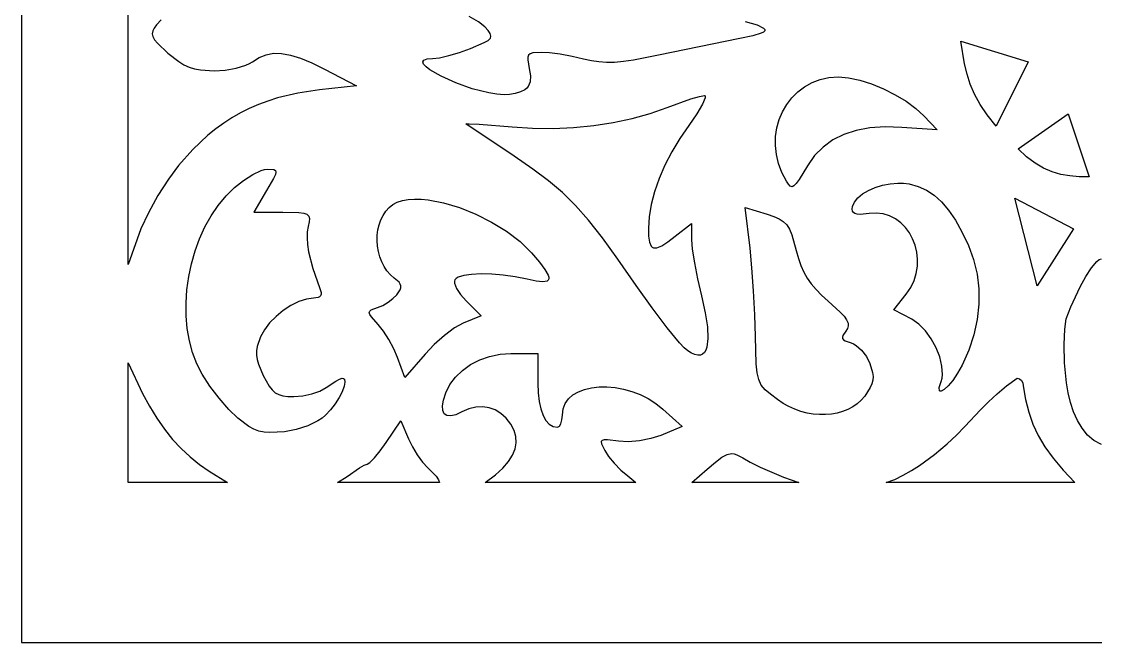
# Model space of a CAD drawing. Extents: x -213 to 423, y -34 to 331.
# Drawn here: x -213.3 to 105, y -34.4 to 148.5 of the extents above; entities that cross this region are included whole.
import ezdxf

# ---------------------------------------------------------------- set-up
doc = ezdxf.new("R2010")
doc.units = 0

msp = doc.modelspace()

# ---------------------------------------------------------------- linework, layer by layer
at = {"layer": 'Layer 1'}
for p, q in [((-213.293751, 331.44174), (-213.293751, -34.441721)), ((-181.87889, 76.939031), (-181.87889, 207.281601)), ((-78.650033, 148.476105), (-81.38925, 150.012524)), ((-174.224911, 146.576519), (-174.660843, 145.737425)), ((-173.518057, 147.512226), (-174.224911, 146.576519)), ((-172.140706, 149.019485), (-173.518057, 147.512226)), ((-76.795209, 146.97424), (-78.650033, 148.476105)), ((-75.823028, 145.861003), (-76.795209, 146.97424)), ((0.021087, 148.529751), (3.485052, 147.504421)), ((3.485052, 147.504421), (5.379973, 146.612184)), ((5.379973, 146.612184), (5.75739, 146.202307)), ((-174.660843, 145.737425), (-174.800803, 144.932585)), ((-174.800803, 144.932585), (-174.619741, 144.099639)), ((-174.619741, 144.099639), (-174.09261, 143.176226)), ((-75.191853, 144.969951), (-75.823028, 145.861003)), ((-75.784123, 142.965938), (-75.128427, 143.588814)), ((-74.945662, 144.234687), (-75.191853, 144.969951)), ((-75.128427, 143.588814), (-74.945662, 144.234687)), ((-1.556529, 143.499378), (-25.554237, 138.569309)), ((2.237601, 144.296639), (-1.556529, 143.499378)), ((4.697535, 145.052034), (2.237601, 144.296639)), ((5.408832, 145.4277), (4.697535, 145.052034)), ((5.764564, 145.809302), (5.408832, 145.4277)), ((5.75739, 146.202307), (5.764564, 145.809302)), ((-174.09261, 143.176226), (-173.19436, 142.099987)), ((-173.19436, 142.099987), (-170.184307, 139.239587)), ((-84.185783, 139.429394), (-81.028543, 140.571323)), ((-81.028543, 140.571323), (-76.956725, 142.299661)), ((-76.956725, 142.299661), (-75.784123, 142.965938)), ((63.513332, 142.758545), (83.427638, 136.681948)), ((64.626874, 136.036071), (63.513332, 142.758545)), ((63.513332, 142.758545), (63.513332, 142.758545)), ((-170.184307, 139.239587), (-166.9912, 136.716051)), ((-145.260557, 136.664309), (-143.295585, 137.922641)), ((-143.295585, 137.922641), (-141.246739, 138.756389)), ((-141.246739, 138.756389), (-139.057586, 139.159815)), ((-139.057586, 139.159815), (-136.671696, 139.127177)), ((-136.671696, 139.127177), (-134.032639, 138.652735)), ((-134.032639, 138.652735), (-131.083983, 137.730749)), ((-131.083983, 137.730749), (-127.769299, 136.355479)), ((-95.025652, 136.671001), (-94.706049, 137.18619)), ((-94.706049, 137.18619), (-93.781888, 137.517369)), ((-93.781888, 137.517369), (-92.193959, 137.634448)), ((-92.193959, 137.634448), (-90.134922, 137.865654)), ((-90.134922, 137.865654), (-87.343386, 138.495737)), ((-87.343386, 138.495737), (-84.185783, 139.429394)), ((-64.099762, 138.051206), (-64.131819, 137.222154)), ((-64.131819, 137.222154), (-63.654237, 134.724031)), ((-63.851791, 138.648453), (-64.099762, 138.051206)), ((-63.361395, 139.050047), (-63.851791, 138.648453)), ((-62.602065, 139.292141), (-63.361395, 139.050047)), ((-60.170557, 139.442434), (-62.602065, 139.292141)), ((-57.738121, 139.285597), (-60.170557, 139.442434)), ((-54.564539, 138.858833), (-57.738121, 139.285597)), ((-51.060859, 138.227776), (-54.564539, 138.858833)), ((-47.638126, 137.458059), (-51.060859, 138.227776)), ((-45.349275, 136.949614), (-47.638126, 137.458059)), ((-43.132222, 136.615812), (-45.349275, 136.949614)), ((-32.916478, 137.130176), (-35.879093, 136.713834)), ((-25.554237, 138.569309), (-32.916478, 137.130176)), ((-166.9912, 136.716051), (-165.469301, 135.807347)), ((-165.469301, 135.807347), (-163.928902, 135.107858)), ((-163.928902, 135.107858), (-162.3188, 134.597965)), ((-162.3188, 134.597965), (-160.587795, 134.258048)), ((-160.587795, 134.258048), (-156.558265, 134.009656)), ((-156.558265, 134.009656), (-153.260672, 134.218765)), ((-153.260672, 134.218765), (-150.030785, 134.7885)), ((-150.030785, 134.7885), (-147.24021, 135.632477)), ((-147.24021, 135.632477), (-146.125793, 136.13031)), ((-146.125793, 136.13031), (-145.260557, 136.664309)), ((-127.769299, 136.355479), (-124.032154, 134.521184)), ((-124.032154, 134.521184), (-114.577709, 129.599934)), ((-94.799908, 136.001889), (-95.025652, 136.671001)), ((-94.088029, 135.208943), (-94.799908, 136.001889)), ((-92.949225, 134.322252), (-94.088029, 135.208943)), ((-89.627683, 132.387988), (-92.949225, 134.322252)), ((-63.654237, 134.724031), (-63.296328, 132.566392)), ((-40.88369, 136.461809), (-43.132222, 136.615812)), ((-38.500406, 136.492764), (-40.88369, 136.461809)), ((-35.879093, 136.713834), (-38.500406, 136.492764)), ((65.369945, 132.976301), (64.626874, 136.036071)), ((83.427638, 136.681948), (73.929096, 117.711323)), ((-85.308971, 130.439805), (-89.627683, 132.387988)), ((-63.398544, 130.788807), (-63.959336, 129.400153)), ((-63.296328, 132.566392), (-63.398544, 130.788807)), ((17.483659, 129.310507), (19.687252, 130.529913)), ((19.687252, 130.529913), (22.091515, 131.438454)), ((22.091515, 131.438454), (24.681386, 132.005812)), ((24.681386, 132.005812), (27.441805, 132.20167)), ((27.441805, 132.20167), (30.427992, 131.950114)), ((27.441805, 132.20167), (27.441805, 132.20167)), ((30.427992, 131.950114), (33.735254, 131.236901)), ((33.735254, 131.236901), (37.226875, 130.124217)), ((66.336575, 130.018149), (65.369945, 132.976301)), ((-131.884841, 127.445724), (-137.893695, 126.003074)), ((-125.443265, 128.409309), (-131.884841, 127.445724)), ((-114.577709, 129.599934), (-125.443265, 128.409309)), ((-80.466773, 128.718411), (-85.308971, 130.439805)), ((-75.574777, 127.464514), (-80.466773, 128.718411)), ((-73.258131, 127.088099), (-75.574777, 127.464514)), ((-67.812293, 127.316008), (-69.50246, 127.005968)), ((-66.236935, 127.800077), (-67.812293, 127.316008)), ((-64.977154, 128.409309), (-66.236935, 127.800077)), ((-64.411213, 128.85445), (-64.977154, 128.409309)), ((-63.959336, 129.400153), (-64.411213, 128.85445)), ((13.738733, 126.060374), (15.495799, 127.810555)), ((15.495799, 127.810555), (17.483659, 129.310507)), ((37.226875, 130.124217), (40.766143, 128.674247)), ((40.766143, 128.674247), (44.216345, 126.949177)), ((67.601286, 127.087095), (66.336575, 130.018149)), ((-140.748242, 125.095406), (-143.509475, 124.05994)), ((-137.893695, 126.003074), (-140.748242, 125.095406)), ((-71.106668, 126.918823), (-73.258131, 127.088099)), ((-69.50246, 127.005968), (-71.106668, 126.918823)), ((-23.005418, 123.179378), (-16.02808, 125.708548)), ((-16.02808, 125.708548), (-13.471039, 126.477649)), ((-12.58931, 124.16061), (-14.251881, 121.345287)), ((-13.471039, 126.477649), (-12.01639, 126.760073)), ((-11.79342, 126.061984), (-12.58931, 124.16061)), ((-12.01639, 126.760073), (-11.768037, 126.579523)), ((-12.01639, 126.760073), (-12.01639, 126.760073)), ((-11.768037, 126.579523), (-11.79342, 126.061984)), ((12.227522, 124.090281), (13.738733, 126.060374)), ((44.216345, 126.949177), (47.440767, 125.01119)), ((47.440767, 125.01119), (50.302695, 122.922474)), ((69.238596, 124.10862), (67.601286, 127.087095)), ((-148.771827, 121.5949), (-151.282856, 120.159973)), ((-146.182352, 122.893997), (-148.771827, 121.5949)), ((-143.509475, 124.05994), (-146.182352, 122.893997)), ((-33.333363, 119.931224), (-28.018874, 121.411214)), ((-28.018874, 121.411214), (-23.005418, 123.179378)), ((-14.251881, 121.345287), (-16.628959, 117.905351)), ((10.002917, 119.611635), (10.97723, 121.930596)), ((10.97723, 121.930596), (12.227522, 124.090281)), ((50.302695, 122.922474), (52.665416, 120.745212)), ((71.323026, 121.008202), (69.238596, 124.10862)), ((73.929096, 117.711323), (71.323026, 121.008202)), ((80.429027, 110.999726), (95.148679, 121.327295)), ((95.148679, 121.327295), (101.410485, 102.709448)), ((95.148679, 121.327295), (95.148679, 121.327295)), ((-153.720395, 118.586536), (-156.0894, 116.871914)), ((-151.282856, 120.159973), (-153.720395, 118.586536)), ((-82.316182, 118.381601), (-81.350185, 118.404441)), ((-68.116876, 108.821323), (-82.316182, 118.381601)), ((-81.350185, 118.404441), (-78.467706, 118.235983)), ((-78.467706, 118.235983), (-68.734237, 117.44674)), ((-50.581642, 117.281692), (-44.664885, 117.860324)), ((-44.664885, 117.860324), (-38.898746, 118.745547)), ((-38.898746, 118.745547), (-33.333363, 119.931224)), ((-16.628959, 117.905351), (-19.284597, 114.044358)), ((9.319645, 117.163717), (10.002917, 119.611635)), ((52.665416, 120.745212), (56.581249, 116.573615)), ((-158.394826, 115.013428), (-162.834767, 110.854154)), ((-156.0894, 116.871914), (-158.394826, 115.013428)), ((-68.734237, 117.44674), (-62.666456, 117.068761)), ((-62.666456, 117.068761), (-56.598878, 117.015792)), ((-56.598878, 117.015792), (-50.581642, 117.281692)), ((8.886473, 112.00228), (8.942477, 114.617159)), ((8.942477, 114.617159), (9.319645, 117.163717)), ((29.046852, 115.260762), (25.789555, 113.628051)), ((32.703241, 116.44573), (29.046852, 115.260762)), ((36.763282, 117.184746), (32.703241, 116.44573)), ((41.231538, 117.479602), (36.763282, 117.184746)), ((46.112568, 117.332087), (41.231538, 117.479602)), ((56.581249, 116.573615), (46.112568, 117.332087)), ((-19.284597, 114.044358), (-21.64056, 110.118318)), ((9.166697, 109.349397), (8.886473, 112.00228)), ((22.926787, 111.545808), (20.453988, 109.012241)), ((25.789555, 113.628051), (22.926787, 111.545808)), ((-162.834767, 110.854154), (-167.079862, 106.087295)), ((-62.622009, 105.056849), (-68.116876, 108.821323)), ((-21.64056, 110.118318), (-23.680077, 106.170032)), ((9.798209, 106.688829), (9.166697, 109.349397)), ((20.453988, 109.012241), (18.366596, 106.025559)), ((82.933217, 108.667246), (80.429027, 110.999726)), ((85.412514, 106.795435), (82.933217, 108.667246)), ((-167.079862, 106.087295), (-170.034879, 102.069007)), ((-141.670903, 104.918185), (-140.842015, 105.028962)), ((-140.842015, 105.028962), (-138.927361, 104.90736)), ((-140.842015, 105.028962), (-140.842015, 105.028962)), ((-57.948563, 101.575406), (-62.622009, 105.056849)), ((-23.680077, 106.170032), (-25.386379, 102.2423)), ((10.796071, 104.050893), (9.798209, 106.688829)), ((18.366596, 106.025559), (15.883165, 101.95524)), ((87.896291, 105.339128), (85.412514, 106.795435)), ((90.413923, 104.253163), (87.896291, 105.339128)), ((-170.034879, 102.069007), (-173.099621, 97.207445)), ((-147.843291, 101.710264), (-145.127677, 103.434999)), ((-145.127677, 103.434999), (-142.687964, 104.600725)), ((-142.687964, 104.600725), (-141.670903, 104.918185)), ((-139.02476, 102.286213), (-141.08014, 98.687781)), ((-138.502802, 103.410444), (-139.02476, 102.286213)), ((-138.927361, 104.90736), (-138.45681, 104.652337)), ((-138.314388, 104.176258), (-138.502802, 103.410444)), ((-138.45681, 104.652337), (-138.314388, 104.176258)), ((-25.386379, 102.2423), (-26.742696, 98.377922)), ((12.175346, 101.465906), (10.796071, 104.050893)), ((15.883165, 101.95524), (15.026732, 100.76421)), ((92.994784, 103.492376), (90.413923, 104.253163)), ((95.668249, 103.011604), (92.994784, 103.492376)), ((98.463691, 102.765682), (95.668249, 103.011604)), ((101.410485, 102.709448), (98.463691, 102.765682)), ((-153.042931, 97.124611), (-150.516946, 99.605003)), ((-150.516946, 99.605003), (-147.843291, 101.710264)), ((-141.08014, 98.687781), (-144.819584, 92.346601)), ((-53.829036, 98.093846), (-57.948563, 101.575406)), ((12.756691, 100.586691), (12.175346, 101.465906)), ((13.271951, 100.032302), (12.756691, 100.586691)), ((13.781677, 99.847352), (13.271951, 100.032302)), ((14.34642, 100.076451), (13.781677, 99.847352)), ((15.026732, 100.76421), (14.34642, 100.076451)), ((34.556265, 97.743943), (36.28447, 98.763243)), ((36.28447, 98.763243), (38.266086, 99.61822)), ((38.266086, 99.61822), (40.427224, 100.279298)), ((40.427224, 100.279298), (42.693992, 100.716903)), ((42.693992, 100.716903), (44.992499, 100.901462)), ((44.992499, 100.901462), (46.672854, 100.857039)), ((44.992499, 100.901462), (44.992499, 100.901462)), ((46.672854, 100.857039), (48.299791, 100.645698)), ((48.299791, 100.645698), (50.943045, 99.943776)), ((50.943045, 99.943776), (53.402563, 98.849274)), ((53.402563, 98.849274), (55.704751, 97.334801)), ((-173.099621, 97.207445), (-175.912765, 92.115912)), ((-155.342965, 94.338991), (-153.042931, 97.124611)), ((-102.569572, 95.283097), (-101.063552, 95.781801)), ((-101.063552, 95.781801), (-99.364889, 96.090875)), ((-99.364889, 96.090875), (-97.494446, 96.218337)), ((-97.494446, 96.218337), (-95.514808, 96.174346)), ((-97.494446, 96.218337), (-97.494446, 96.218337)), ((-95.514808, 96.174346), (-93.413714, 95.970112)), ((-93.413714, 95.970112), (-88.93138, 95.110215)), ((-49.995927, 94.329026), (-53.829036, 98.093846)), ((-26.742696, 98.377922), (-27.732256, 94.619699)), ((32.15566, 95.330665), (33.155365, 96.589892)), ((33.155365, 96.589892), (34.556265, 97.743943)), ((55.704751, 97.334801), (57.876013, 95.372962)), ((79.485346, 96.474101), (96.762638, 87.407712)), ((86.002916, 70.650767), (79.485346, 96.474101)), ((79.485346, 96.474101), (79.485346, 96.474101)), ((-157.410414, 91.286193), (-155.342965, 94.338991)), ((-144.819584, 92.346601), (-136.300001, 92.346601)), ((-136.300001, 92.346601), (-131.604991, 92.24655)), ((-106.746245, 91.403016), (-105.938814, 92.617998)), ((-105.938814, 92.617998), (-104.977574, 93.687012)), ((-104.977574, 93.687012), (-103.862084, 94.58674)), ((-103.862084, 94.58674), (-102.569572, 95.283097)), ((-88.93138, 95.110215), (-84.215894, 93.697247)), ((-84.215894, 93.697247), (-79.435704, 91.789812)), ((-46.181735, 89.9978), (-49.995927, 94.329026)), ((-27.732256, 94.619699), (-28.338291, 91.010432)), ((-0.030765, 93.766531), (6.460346, 91.72924)), ((1.406805, 81.736809), (-0.030765, 93.766531)), ((-0.030765, 93.766531), (-0.030765, 93.766531)), ((31.545163, 93.24629), (31.631041, 93.995837)), ((31.619749, 92.652875), (31.545163, 93.24629)), ((31.873453, 92.20775), (31.619749, 92.652875)), ((31.631041, 93.995837), (32.15566, 95.330665)), ((57.876013, 95.372962), (59.942756, 92.936366)), ((59.942756, 92.936366), (61.931386, 89.997619)), ((-175.912765, 92.115912), (-178.112987, 87.407712)), ((-159.238645, 88.004262), (-157.410414, 91.286193)), ((-131.604991, 92.24655), (-130.144495, 92.059993)), ((-130.144495, 92.059993), (-129.179265, 91.727756)), ((-129.179265, 91.727756), (-128.637248, 91.208842)), ((-128.534635, 89.447002), (-128.829932, 88.122087)), ((-128.637248, 91.208842), (-128.446389, 90.462256)), ((-128.446389, 90.462256), (-128.534635, 89.447002)), ((-107.901454, 88.628421), (-107.400311, 90.065384)), ((-107.400311, 90.065384), (-106.746245, 91.403016)), ((-79.435704, 91.789812), (-74.759259, 89.446511)), ((-74.759259, 89.446511), (-70.355006, 86.725946)), ((-42.118957, 84.817024), (-46.181735, 89.9978)), ((-28.338291, 91.010432), (-28.544029, 87.59292)), ((6.460346, 91.72924), (8.404316, 91.068046)), ((8.404316, 91.068046), (9.967178, 90.379387)), ((9.967178, 90.379387), (11.214858, 89.580732)), ((11.214858, 89.580732), (12.213279, 88.589548)), ((32.324933, 91.903076), (31.873453, 92.20775)), ((32.992845, 91.731013), (32.324933, 91.903076)), ((33.895845, 91.68372), (32.992845, 91.731013)), ((36.481735, 91.932087), (33.895845, 91.68372)), ((38.62872, 92.060465), (36.481735, 91.932087)), ((40.652053, 91.82066), (38.62872, 92.060465)), ((42.536494, 91.245566), (40.652053, 91.82066)), ((44.266807, 90.368079), (42.536494, 91.245566)), ((45.827754, 89.221094), (44.266807, 90.368079)), ((47.204096, 87.837507), (45.827754, 89.221094)), ((61.931386, 89.997619), (63.868309, 86.529328)), ((-178.112987, 87.407712), (-181.87889, 76.939031)), ((-160.821023, 84.531248), (-159.238645, 88.004262)), ((-129.096984, 86.553497), (-129.164513, 84.778154)), ((-128.829932, 88.122087), (-129.096984, 86.553497)), ((-108.446738, 85.549775), (-108.250116, 87.115446)), ((-108.250116, 87.115446), (-107.901454, 88.628421)), ((-70.355006, 86.725946), (-66.391396, 83.68672)), ((-28.544029, 87.59292), (-28.472588, 85.241763)), ((-20.632987, 85.238128), (-15.861668, 88.986392)), ((-15.861668, 88.986392), (-15.861668, 84.250351)), ((12.213279, 88.589548), (13.028365, 87.323305)), ((13.028365, 87.323305), (13.726039, 85.699469)), ((48.380596, 86.250212), (47.204096, 87.837507)), ((49.342015, 84.492104), (48.380596, 86.250212)), ((63.868309, 86.529328), (65.779929, 82.504101)), ((96.762638, 87.407712), (86.002916, 70.650767)), ((-162.150916, 80.905197), (-160.821023, 84.531248)), ((-129.164513, 84.778154), (-129.033653, 82.802713)), ((-129.033653, 82.802713), (-128.705539, 80.633826)), ((-108.491764, 83.954729), (-108.446738, 85.549775)), ((-108.385636, 82.353624), (-108.491764, 83.954729)), ((-66.391396, 83.68672), (-64.627472, 82.065922)), ((-37.540093, 78.503552), (-42.118957, 84.817024)), ((-28.472588, 85.241763), (-28.228454, 83.505133)), ((-28.228454, 83.505133), (-27.766912, 82.369598)), ((-24.630665, 82.435213), (-22.852321, 83.56971)), ((-22.852321, 83.56971), (-20.632987, 85.238128)), ((-15.861668, 84.250351), (-15.628771, 81.480036)), ((13.726039, 85.699469), (15.032846, 81.048892)), ((50.073117, 82.596079), (49.342015, 84.492104)), ((-163.221689, 77.164156), (-162.150916, 80.905197)), ((-128.705539, 80.633826), (-127.462096, 75.742326)), ((-108.128796, 80.769779), (-108.385636, 82.353624)), ((-107.721686, 79.226513), (-108.128796, 80.769779)), ((-64.627472, 82.065922), (-63.036876, 80.387434)), ((-63.036876, 80.387434), (-60.682918, 77.61462)), ((-27.766912, 82.369598), (-27.440638, 82.023043)), ((-27.440638, 82.023043), (-27.043243, 81.821723)), ((-27.043243, 81.821723), (-26.012733, 81.848072)), ((-26.012733, 81.848072), (-24.630665, 82.435213)), ((-15.628771, 81.480036), (-14.994401, 77.441631)), ((1.977108, 75.964568), (1.406805, 81.736809)), ((15.032846, 81.048892), (15.658672, 78.735753)), ((50.558663, 80.595032), (50.073117, 82.596079)), ((50.783415, 78.521859), (50.558663, 80.595032)), ((65.779929, 82.504101), (67.301559, 78.392973)), ((-164.026708, 73.346174), (-163.221689, 77.164156)), ((-107.164749, 77.747144), (-107.721686, 79.226513)), ((-106.458426, 76.354991), (-107.164749, 77.747144)), ((-60.682918, 77.61462), (-59.034733, 75.431704)), ((-32.17764, 70.77424), (-37.540093, 78.503552)), ((-14.994401, 77.441631), (-14.055036, 72.677882)), ((15.658672, 78.735753), (16.386155, 76.637755)), ((16.386155, 76.637755), (17.242948, 74.711146)), ((50.389586, 74.290712), (50.732135, 76.409453)), ((50.732135, 76.409453), (50.783415, 78.521859)), ((67.301559, 78.392973), (68.318754, 74.112092)), ((102.068347, 75.961585), (103.637219, 77.805408)), ((103.637219, 77.805408), (104.351325, 78.346777)), ((104.351325, 78.346777), (104.999999, 78.579448)), ((-164.55934, 69.489299), (-164.026708, 73.346174)), ((-127.462096, 75.742326), (-125.443265, 70.156878)), ((-105.603161, 75.07337), (-106.458426, 76.354991)), ((-104.599395, 73.925602), (-105.603161, 75.07337)), ((-103.447571, 72.935003), (-104.599395, 73.925602)), ((-82.982319, 73.688526), (-84.66074, 73.165087)), ((-80.681043, 74.010636), (-82.982319, 73.688526)), ((-77.885021, 74.130622), (-80.681043, 74.010636)), ((-74.722365, 74.047687), (-77.885021, 74.130622)), ((-71.321185, 73.761037), (-74.722365, 74.047687)), ((-67.809592, 73.269875), (-71.321185, 73.761037)), ((-64.315696, 72.573406), (-67.809592, 73.269875)), ((-59.034733, 75.431704), (-58.09855, 73.800318)), ((-58.09855, 73.800318), (-57.899407, 73.179458)), ((2.468775, 69.140036), (1.977108, 75.964568)), ((17.242948, 74.711146), (18.256703, 72.912172)), ((49.74053, 72.198529), (50.389586, 74.290712)), ((68.318754, 74.112092), (68.833756, 69.704939)), ((98.757367, 70.384655), (100.404643, 73.377996)), ((100.404643, 73.377996), (102.068347, 75.961585)), ((-125.443265, 70.156878), (-125.019516, 68.699422)), ((-102.053427, 71.721393), (-103.447571, 72.935003)), ((-101.667344, 71.172453), (-102.053427, 71.721393)), ((-101.708381, 69.461944), (-101.498544, 70.067324)), ((-101.483624, 70.629295), (-101.667344, 71.172453)), ((-101.498544, 70.067324), (-101.483624, 70.629295)), ((-85.588196, 72.441115), (-85.721239, 71.990235)), ((-85.721239, 71.990235), (-85.671558, 71.395474)), ((-85.671558, 71.395474), (-85.07784, 69.876224)), ((-85.226346, 72.828118), (-85.588196, 72.441115)), ((-84.66074, 73.165087), (-85.226346, 72.828118)), ((-61.598429, 72.022683), (-64.315696, 72.573406)), ((-59.62431, 71.831643), (-61.598429, 72.022683)), ((-58.38711, 72.038656), (-59.62431, 71.831643)), ((-58.042908, 72.303423), (-58.38711, 72.038656)), ((-57.8806, 72.682091), (-58.042908, 72.303423)), ((-57.899407, 73.179458), (-57.8806, 72.682091)), ((-27.460154, 64.116507), (-32.17764, 70.77424)), ((-14.055036, 72.677882), (-12.907154, 67.731531)), ((18.256703, 72.912172), (19.455071, 71.197081)), ((19.455071, 71.197081), (20.865704, 69.52212)), ((47.461943, 68.22542), (48.769728, 70.1658)), ((48.769728, 70.1658), (49.74053, 72.198529)), ((95.957148, 64.488784), (98.757367, 70.384655)), ((-164.812951, 65.631576), (-164.55934, 69.489299)), ((-127.233612, 66.990698), (-129.322261, 66.727588)), ((-125.886705, 67.164502), (-127.233612, 66.990698)), ((-125.446826, 67.390786), (-125.886705, 67.164502)), ((-125.158001, 67.71802), (-125.446826, 67.390786)), ((-125.016731, 68.152225), (-125.158001, 67.71802)), ((-125.019516, 68.699422), (-125.016731, 68.152225)), ((-105.289474, 65.79307), (-103.839564, 66.886838)), ((-103.839564, 66.886838), (-102.697918, 68.022573)), ((-102.697918, 68.022573), (-101.708381, 69.461944)), ((-85.07784, 69.876224), (-83.914682, 68.087198)), ((-83.914682, 68.087198), (-82.289723, 66.232226)), ((-12.907154, 67.731531), (-11.79263, 62.727062)), ((2.828537, 62.116165), (2.468775, 69.140036)), ((20.865704, 69.52212), (22.516255, 67.843535)), ((22.516255, 67.843535), (24.434374, 66.117573)), ((43.775416, 63.533476), (47.461943, 68.22542)), ((68.833756, 69.704939), (68.848805, 65.214993)), ((-164.780907, 61.811055), (-164.812951, 65.631576)), ((-133.890378, 64.843581), (-136.166806, 63.36993)), ((-131.575023, 65.987341), (-133.890378, 64.843581)), ((-129.322261, 66.727588), (-131.575023, 65.987341)), ((-110.238916, 63.53943), (-108.368821, 64.230212)), ((-108.368821, 64.230212), (-106.861332, 64.865963)), ((-106.861332, 64.865963), (-105.289474, 65.79307)), ((-82.289723, 66.232226), (-77.871182, 61.822503)), ((-23.02037, 58.260175), (-27.460154, 64.116507)), ((24.434374, 66.117573), (27.968071, 62.9052)), ((68.848805, 65.214993), (68.366143, 60.685735)), ((94.557777, 60.914101), (95.957148, 64.488784)), ((-164.456574, 58.065782), (-164.780907, 61.811055)), ((-138.302787, 61.640012), (-140.196801, 59.727451)), ((-136.166806, 63.36993), (-138.302787, 61.640012)), ((-110.842553, 62.768843), (-110.699948, 63.190765)), ((-110.664916, 62.22036), (-110.842553, 62.768843)), ((-110.699948, 63.190765), (-110.238916, 63.53943)), ((-110.165226, 61.492013), (-110.664916, 62.22036)), ((-108.192432, 59.282503), (-110.165226, 61.492013)), ((-77.871182, 61.822503), (-83.171668, 59.626462)), ((-11.79263, 62.727062), (-11.154698, 58.519629)), ((3.003124, 55.745906), (2.828537, 62.116165)), ((27.968071, 62.9052), (29.115055, 61.657293)), ((29.115055, 61.657293), (29.881974, 60.591787)), ((29.881974, 60.591787), (30.293712, 59.66634)), ((49.119999, 60.76417), (43.775416, 63.533476)), ((51.16835, 59.352922), (49.119999, 60.76417)), ((68.366143, 60.685735), (67.388012, 56.160643)), ((94.207271, 57.825499), (94.557777, 60.914101)), ((-163.833319, 54.433806), (-164.456574, 58.065782)), ((-141.747328, 57.70587), (-142.852848, 55.648892)), ((-140.196801, 59.727451), (-141.747328, 57.70587)), ((-106.626995, 57.315447), (-108.192432, 59.282503)), ((-105.025008, 54.815694), (-106.626995, 57.315447)), ((-85.694216, 58.228509), (-88.649924, 56.043026)), ((-83.171668, 59.626462), (-85.694216, 58.228509)), ((-19.35804, 53.838844), (-23.02037, 58.260175)), ((-11.154698, 58.519629), (-10.986883, 55.135541)), ((29.646666, 57.306948), (28.768063, 56.011059)), ((30.151174, 58.066261), (29.646666, 57.306948)), ((30.375151, 58.838611), (30.151174, 58.066261)), ((30.293712, 59.66634), (30.375151, 58.838611)), ((53.083099, 57.384209), (51.16835, 59.352922)), ((54.791979, 55.011579), (53.083099, 57.384209)), ((93.999238, 53.329569), (94.207271, 57.825499)), ((-162.904508, 50.953173), (-163.833319, 54.433806)), ((-142.852848, 55.648892), (-143.819283, 52.771065)), ((-103.573573, 52.104155), (-105.025008, 54.815694)), ((-88.649924, 56.043026), (-91.671087, 53.369435)), ((-10.986883, 55.135541), (-11.282709, 52.601108)), ((3.201899, 47.666495), (3.003124, 55.745906)), ((28.768063, 56.011059), (28.626563, 55.507834)), ((28.626563, 55.507834), (28.692776, 55.07998)), ((28.692776, 55.07998), (28.973586, 54.711664)), ((28.973586, 54.711664), (29.475875, 54.387055)), ((29.475875, 54.387055), (31.172429, 53.805628)), ((56.222721, 52.388579), (54.791979, 55.011579)), ((67.388012, 56.160643), (65.916652, 51.683197)), ((-161.663507, 47.661931), (-162.904508, 50.953173)), ((-144.021499, 51.49314), (-144.030637, 50.239391)), ((-143.819283, 52.771065), (-144.021499, 51.49314)), ((-102.459793, 49.50174), (-103.573573, 52.104155)), ((-91.671087, 53.369435), (-94.390001, 50.507156)), ((-17.974594, 52.364304), (-19.35804, 53.838844)), ((-16.972918, 51.486115), (-17.974594, 52.364304)), ((-15.875786, 50.801468), (-16.972918, 51.486115)), ((-12.0357, 50.942639), (-12.58161, 50.450113)), ((-11.602464, 51.660734), (-12.0357, 50.942639)), ((-11.282709, 52.601108), (-11.602464, 51.660734)), ((31.172429, 53.805628), (31.942424, 53.51099)), ((31.942424, 53.51099), (32.736228, 53.03614)), ((32.736228, 53.03614), (34.304522, 51.644961)), ((34.304522, 51.644961), (35.695833, 49.8304)), ((57.303058, 49.668756), (56.222721, 52.388579)), ((65.916652, 51.683197), (63.954304, 47.296878)), ((94.098982, 47.909903), (93.999238, 53.329569)), ((-181.87889, 47.923059), (-177.689654, 38.918406)), ((-181.87889, 12.645278), (-181.87889, 47.923059)), ((-181.87889, 47.923059), (-181.87889, 47.923059)), ((-144.030637, 50.239391), (-143.842391, 48.947454)), ((-143.842391, 48.947454), (-143.452454, 47.554967)), ((-100.316668, 43.583892), (-102.459793, 49.50174)), ((-94.390001, 50.507156), (-100.316668, 43.583892)), ((-80.93684, 47.422619), (-78.250261, 48.80012)), ((-78.250261, 48.80012), (-75.334885, 49.827805)), ((-75.334885, 49.827805), (-72.249211, 50.470333)), ((-72.249211, 50.470333), (-69.051737, 50.692365)), ((-69.051737, 50.692365), (-61.149515, 50.692365)), ((-69.051737, 50.692365), (-69.051737, 50.692365)), ((-61.149515, 50.692365), (-61.149515, 41.996392)), ((-14.88728, 50.358833), (-15.875786, 50.801468)), ((-14.008209, 50.154921), (-14.88728, 50.358833)), ((-13.239383, 50.186444), (-14.008209, 50.154921)), ((-12.58161, 50.450113), (-13.239383, 50.186444)), ((35.695833, 49.8304), (36.728679, 47.790767)), ((36.728679, 47.790767), (37.552345, 45.063337)), ((57.960722, 47.005658), (57.303058, 49.668756)), ((94.671807, 42.050094), (94.098982, 47.909903)), ((-160.103682, 44.598128), (-161.663507, 47.661931)), ((-157.818961, 41.098702), (-160.103682, 44.598128)), ((-143.452454, 47.554967), (-142.050279, 44.218892)), ((-85.389611, 43.759528), (-83.336123, 45.730641)), ((-83.336123, 45.730641), (-80.93684, 47.422619)), ((3.473882, 45.007099), (3.201899, 47.666495)), ((3.958745, 42.987522), (3.473882, 45.007099)), ((37.552345, 45.063337), (37.6839, 43.905938)), ((58.123444, 44.552831), (57.960722, 47.005658)), ((62.577766, 44.855557), (61.167218, 42.780559)), ((63.954304, 47.296878), (62.577766, 44.855557)), ((-142.050279, 44.218892), (-140.307066, 41.040974)), ((-123.529446, 40.673476), (-120.694725, 42.568262)), ((-120.694725, 42.568262), (-119.559671, 43.157735)), ((-119.559671, 43.157735), (-118.819862, 43.389865)), ((-118.819862, 43.389865), (-118.429435, 43.329571)), ((-118.429435, 43.329571), (-118.164043, 43.114848)), ((-117.980646, 42.283761), (-118.214241, 41.0199)), ((-118.164043, 43.114848), (-117.980646, 42.283761)), ((-88.225209, 39.121253), (-87.038806, 41.544619)), ((-87.038806, 41.544619), (-85.389611, 43.759528)), ((-61.149515, 41.996392), (-61.046316, 39.133942)), ((4.729849, 41.397474), (3.958745, 42.987522)), ((5.860557, 40.026664), (4.729849, 41.397474)), ((37.345561, 41.744387), (36.859307, 40.63648)), ((37.617699, 42.816914), (37.345561, 41.744387)), ((37.6839, 43.905938), (37.617699, 42.816914)), ((57.185102, 40.675707), (57.718957, 42.463823)), ((57.718957, 42.463823), (57.996619, 43.453253)), ((57.996619, 43.453253), (58.123444, 44.552831)), ((61.167218, 42.780559), (59.824968, 41.151178)), ((77.00141, 41.168602), (80.137985, 43.442781)), ((80.137985, 43.442781), (80.841352, 43.263739)), ((80.137985, 43.442781), (80.137985, 43.442781)), ((80.841352, 43.263739), (81.417878, 42.776451)), ((81.417878, 42.776451), (81.808658, 42.055679)), ((81.808658, 42.055679), (81.954791, 41.176184)), ((95.187282, 39.106258), (94.671807, 42.050094)), ((-177.689654, 38.918406), (-175.631546, 35.143367)), ((-155.069843, 37.494159), (-157.818961, 41.098702)), ((-140.307066, 41.040974), (-139.44841, 39.954591)), ((-139.44841, 39.954591), (-138.524342, 39.151976)), ((-138.524342, 39.151976), (-137.479327, 38.594671)), ((-137.479327, 38.594671), (-136.257832, 38.244214)), ((-136.257832, 38.244214), (-134.804323, 38.062145)), ((-133.063265, 38.010003), (-130.44808, 38.220488)), ((-130.44808, 38.220488), (-127.779328, 38.793252)), ((-127.779328, 38.793252), (-125.369089, 39.64026)), ((-125.369089, 39.64026), (-123.529446, 40.673476)), ((-118.809397, 39.44656), (-119.710683, 37.687037)), ((-118.214241, 41.0199), (-118.809397, 39.44656)), ((-88.903083, 36.978849), (-88.225209, 39.121253)), ((-61.046316, 39.133942), (-60.743875, 36.57579)), ((-52.080125, 37.314225), (-50.771199, 38.471054)), ((-50.771199, 38.471054), (-49.17766, 39.405439)), ((-49.17766, 39.405439), (-47.339439, 40.114977)), ((-47.339439, 40.114977), (-45.296465, 40.597262)), ((-45.296465, 40.597262), (-43.088669, 40.849889)), ((-43.088669, 40.849889), (-40.755979, 40.870454)), ((-40.755979, 40.870454), (-38.338325, 40.656552)), ((-38.338325, 40.656552), (-35.875638, 40.205778)), ((-35.875638, 40.205778), (-33.407847, 39.515727)), ((-33.407847, 39.515727), (-30.974881, 38.583994)), ((-30.974881, 38.583994), (-28.616671, 37.408174)), ((7.424232, 38.664803), (5.860557, 40.026664)), ((9.494235, 37.101601), (7.424232, 38.664803)), ((36.859307, 40.63648), (35.211735, 38.107017)), ((57.231084, 39.729679), (57.185102, 40.675707)), ((57.439542, 39.547668), (57.231084, 39.729679)), ((57.754593, 39.546444), (57.439542, 39.547668)), ((58.653324, 40.046708), (57.754593, 39.546444)), ((59.824968, 41.151178), (58.653324, 40.046708)), ((71.725629, 36.494534), (74.231772, 38.85284)), ((74.231772, 38.85284), (77.00141, 41.168602)), ((81.954791, 41.176184), (82.631535, 37.14363)), ((95.883017, 36.233733), (95.187282, 39.106258)), ((-175.631546, 35.143367), (-173.461182, 31.631215)), ((-152.202836, 34.209274), (-155.069843, 37.494159)), ((-134.804323, 38.062145), (-133.063265, 38.010003)), ((-120.862669, 35.864626), (-122.209923, 34.102623)), ((-119.710683, 37.687037), (-120.862669, 35.864626)), ((-89.205059, 35.228204), (-88.903083, 36.978849)), ((-89.13862, 33.878387), (-89.205059, 35.228204)), ((-60.743875, 36.57579), (-60.252928, 34.345782)), ((-53.684421, 34.342857), (-53.064509, 35.937358)), ((-53.064509, 35.937358), (-52.080125, 37.314225)), ((-28.616671, 37.408174), (-26.373147, 35.985863)), ((-26.373147, 35.985863), (-24.284237, 34.314656)), ((11.135448, 35.997476), (9.494235, 37.101601)), ((12.844069, 35.051739), (11.135448, 35.997476)), ((14.604685, 34.263791), (12.844069, 35.051739)), ((32.995278, 35.839312), (31.679917, 34.931073)), ((34.177688, 36.89816), (32.995278, 35.839312)), ((35.211735, 38.107017), (34.177688, 36.89816)), ((69.379542, 34.092722), (71.725629, 36.494534)), ((82.631535, 37.14363), (83.561438, 33.411583)), ((96.779674, 33.492969), (95.883017, 36.233733)), ((-149.564446, 31.668823), (-152.202836, 34.209274)), ((-123.697015, 32.524323), (-124.747932, 31.658965)), ((-122.209923, 34.102623), (-123.697015, 32.524323)), ((-88.711248, 32.938469), (-89.13862, 33.878387)), ((-87.930426, 32.417519), (-88.711248, 32.938469)), ((-86.803636, 32.324606), (-87.930426, 32.417519)), ((-85.338362, 32.6688), (-86.803636, 32.324606)), ((-83.542084, 33.45917), (-85.338362, 32.6688)), ((-81.433361, 34.363948), (-83.542084, 33.45917)), ((-79.376587, 34.872671), (-81.433361, 34.363948)), ((-77.389854, 34.990014), (-79.376587, 34.872671)), ((-75.49125, 34.720651), (-77.389854, 34.990014)), ((-73.698866, 34.069259), (-75.49125, 34.720651)), ((-72.030792, 33.040512), (-73.698866, 34.069259)), ((-70.505117, 31.639086), (-72.030792, 33.040512)), ((-60.252928, 34.345782), (-59.58421, 32.467761)), ((-59.58421, 32.467761), (-58.748455, 30.965572)), ((-54.013857, 31.142779), (-53.899932, 32.533128)), ((-53.899932, 32.533128), (-53.684421, 34.342857)), ((-24.284237, 34.314656), (-18.578056, 29.190545)), ((16.401885, 33.633034), (14.604685, 34.263791)), ((18.220256, 33.158869), (16.401885, 33.633034)), ((20.044386, 32.840699), (18.220256, 33.158869)), ((21.858862, 32.677924), (20.044386, 32.840699)), ((23.648273, 32.669946), (21.858862, 32.677924)), ((25.397206, 32.816168), (23.648273, 32.669946)), ((27.090249, 33.115989), (25.397206, 32.816168)), ((28.71199, 33.568813), (27.090249, 33.115989)), ((30.247017, 34.17404), (28.71199, 33.568813)), ((31.679917, 34.931073), (30.247017, 34.17404)), ((64.753773, 29.154734), (69.379542, 34.092722)), ((83.561438, 33.411583), (84.790448, 29.897357)), ((97.897916, 30.944414), (96.779674, 33.492969)), ((-173.461182, 31.631215), (-171.177975, 28.381427)), ((-146.274374, 29.181515), (-149.564446, 31.668823)), ((-144.809896, 28.371769), (-146.274374, 29.181515)), ((-128.955138, 29.398395), (-132.319216, 28.299509)), ((-125.995887, 30.840952), (-128.955138, 29.398395)), ((-124.747932, 31.658965), (-125.995887, 30.840952)), ((-105.828821, 24.489795), (-101.480834, 30.883878)), ((-101.480834, 30.883878), (-99.258334, 25.521656)), ((-101.480834, 30.883878), (-101.480834, 30.883878)), ((-69.139932, 29.869656), (-70.505117, 31.639086)), ((-68.14794, 28.036142), (-69.139932, 29.869656)), ((-58.748455, 30.965572), (-57.756398, 29.863058)), ((-57.756398, 29.863058), (-56.618775, 29.184064)), ((-56.618775, 29.184064), (-55.346321, 28.952434)), ((-55.346321, 28.952434), (-54.784103, 29.234962)), ((-54.784103, 29.234962), (-54.324264, 30.004234)), ((-54.324264, 30.004234), (-54.013857, 31.142779)), ((-18.578056, 29.190545), (-24.919237, 26.562379)), ((62.267211, 26.616635), (64.753773, 29.154734)), ((84.790448, 29.897357), (86.364513, 26.518267)), ((99.258407, 28.648517), (97.897916, 30.944414)), ((100.881809, 26.665728), (99.258407, 28.648517)), ((-171.177975, 28.381427), (-168.781339, 25.393478)), ((-143.350438, 27.817463), (-144.809896, 28.371769)), ((-141.809489, 27.493223), (-143.350438, 27.817463)), ((-140.100537, 27.373675), (-141.809489, 27.493223)), ((-135.832571, 27.647156), (-140.100537, 27.373675)), ((-132.319216, 28.299509), (-135.832571, 27.647156)), ((-99.258334, 25.521656), (-98.124148, 23.192153)), ((-67.591366, 26.216575), (-68.14794, 28.036142)), ((-67.473748, 24.399124), (-67.591366, 26.216575)), ((-27.866699, 25.612555), (-31.182959, 24.977958)), ((-24.919237, 26.562379), (-27.866699, 25.612555)), ((59.526943, 24.031184), (62.267211, 26.616635)), ((86.364513, 26.518267), (88.340159, 23.176111)), ((102.788785, 25.056495), (100.881809, 26.665728)), ((-168.781339, 25.393478), (-166.270685, 22.666845)), ((-166.270685, 22.666845), (-163.645428, 20.201003)), ((-107.619773, 22.000607), (-105.828821, 24.489795)), ((-98.124148, 23.192153), (-96.67766, 20.814207)), ((-68.569521, 20.723245), (-67.798621, 22.571958)), ((-67.798621, 22.571958), (-67.473748, 24.399124)), ((-42.199626, 25.100633), (-42.437922, 24.715776)), ((-42.437922, 24.715776), (-42.361934, 24.101755)), ((-42.361934, 24.101755), (-41.420418, 22.082101)), ((-41.608716, 25.282358), (-42.199626, 25.100633)), ((-40.626863, 25.286982), (-41.608716, 25.282358)), ((-37.337015, 24.869045), (-40.626863, 25.286982)), ((-34.471803, 24.712239), (-37.337015, 24.869045)), ((-31.182959, 24.977958), (-34.471803, 24.712239)), ((55.799661, 20.888333), (59.526943, 24.031184)), ((88.340159, 23.176111), (90.758519, 19.804728)), ((104.999999, 23.881268), (102.788785, 25.056495)), ((-163.645428, 20.201003), (-160.904979, 17.99543)), ((-110.627581, 18.564487), (-109.281222, 19.954636)), ((-109.281222, 19.954636), (-107.619773, 22.000607)), ((-96.67766, 20.814207), (-95.103783, 18.666708)), ((-69.789986, 18.841155), (-68.569521, 20.723245)), ((-41.420418, 22.082101), (-40.270721, 20.342485)), ((-40.270721, 20.342485), (-38.610329, 18.352479)), ((-8.781456, 18.699901), (-6.884241, 20.131356)), ((-6.884241, 20.131356), (-5.368083, 20.952878)), ((-5.368083, 20.952878), (-4.061251, 21.217767)), ((-4.061251, 21.217767), (-3.305887, 21.131635)), ((-4.061251, 21.217767), (-4.061251, 21.217767)), ((-3.305887, 21.131635), (-2.526986, 20.87595)), ((-2.526986, 20.87595), (-0.753959, 19.903684)), ((-0.753959, 19.903684), (1.406718, 18.691893)), ((51.399421, 17.678578), (55.799661, 20.888333)), ((90.758519, 19.804728), (93.667601, 16.321867)), ((-160.904979, 17.99543), (-158.048751, 16.049601)), ((-158.048751, 16.049601), (-152.615973, 12.645278)), ((-117.294098, 14.462112), (-113.716452, 16.974674)), ((-113.716452, 16.974674), (-112.332604, 17.747905)), ((-112.332604, 17.747905), (-111.473265, 18.042767)), ((-111.473265, 18.042767), (-110.627581, 18.564487)), ((-95.103783, 18.666708), (-93.587432, 17.028545)), ((-93.587432, 17.028545), (-91.145762, 14.507315)), ((-73.593751, 14.929517), (-71.46355, 16.913856)), ((-71.46355, 16.913856), (-69.789986, 18.841155)), ((-38.610329, 18.352479), (-36.661648, 16.357565)), ((-36.661648, 16.357565), (-34.647084, 14.603223)), ((-15.720556, 12.645278), (-11.231459, 16.605212)), ((-11.231459, 16.605212), (-8.781456, 18.699901)), ((1.406718, 18.691893), (4.399532, 17.217304)), ((4.399532, 17.217304), (11.302221, 14.223973)), ((46.567231, 14.79865), (49.022257, 16.17259)), ((49.022257, 16.17259), (51.399421, 17.678578)), ((93.667601, 16.321867), (97.115416, 12.645278)), ((-120.169237, 12.645278), (-117.294098, 14.462112)), ((-91.145762, 14.507315), (-90.403004, 13.443325)), ((-90.403004, 13.443325), (-90.130209, 12.645278)), ((-76.636459, 12.645278), (-73.593751, 14.929517)), ((-34.647084, 14.603223), (-32.212918, 12.645278)), ((11.302221, 14.223973), (15.747221, 12.645278)), ((41.544096, 12.645278), (44.064469, 13.606349)), ((44.064469, 13.606349), (46.567231, 14.79865)), ((-152.615973, 12.645278), (-181.87889, 12.645278)), ((-90.130209, 12.645278), (-120.169237, 12.645278)), ((-32.212918, 12.645278), (-76.636459, 12.645278)), ((15.747221, 12.645278), (-15.720556, 12.645278)), ((97.115416, 12.645278), (41.544096, 12.645278)), ((-213.293751, -34.441721), (104.947082, -34.441721)), ((104.947082, -34.441721), (105.052916, -34.441721))]:
    msp.add_line(p, q, dxfattribs=at)

doc.saveas('drawing.dxf')
